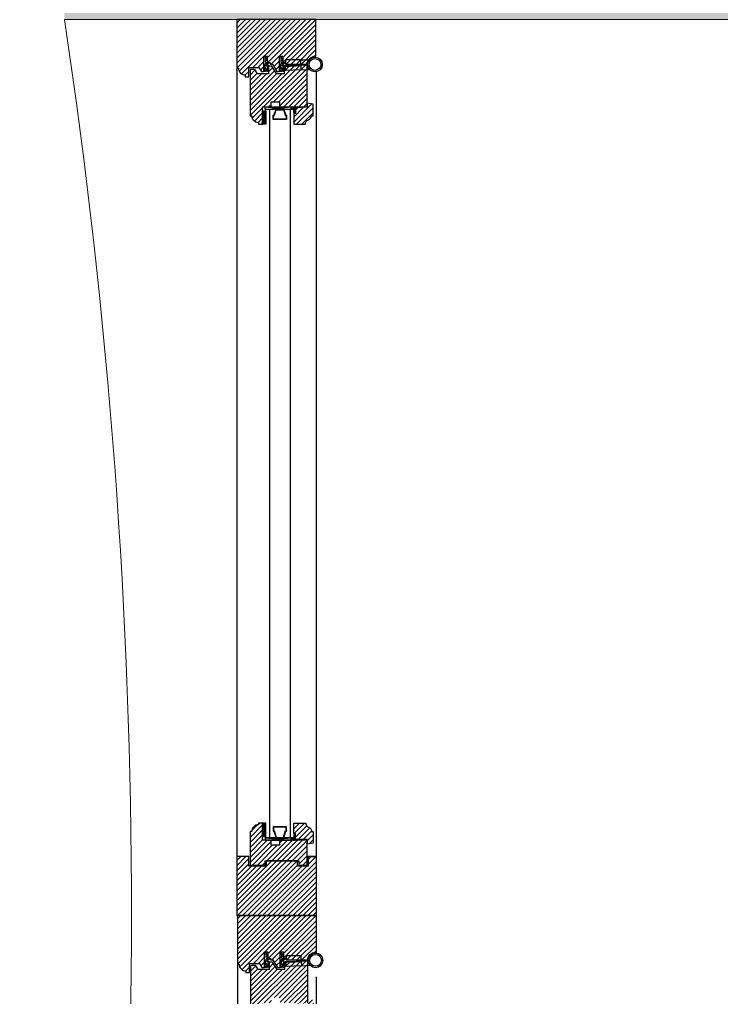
# Model space of a CAD drawing. Header units: millimetres. Extents: x 11706 to 69606, y 10911 to 38811.
# Drawn here: x 11706 to 12333, y 14337 to 15211 of the extents above; entities that cross this region are included whole.
import ezdxf

# ---------------------------------------------------------------- set-up
doc = ezdxf.new("R2010")
doc.units = ezdxf.units.MM
for name, color, linetype in [('2', 7, 'Continuous'), ('doors', 4, 'Continuous'), ('Plaster', 81, 'Continuous'), ('wall', 5, 'Continuous')]:
    doc.layers.add(name, color=color, linetype=linetype)

# ---------------------------------------------------------------- blocks, each defined once
blk = doc.blocks.new('Joint-K7335')
at = {"layer": '2', "color": 7}
for points in [[(3.9, 10.7, -0.206505), (4.5, 11.8, -0.277528), (4.6, 11.7), (4.7, 11.5, 0.626267), (5.4, 11.5, 0.131441), (5.5, 11.7), (5.5, 18, 0.509109), (4.6, 18.4, -0.294424), (2, 18.3, 0.173488), (1.3, 18.5), (0, 18.5), (0, 2.1, 0.415334), (1.2, 0.9, 0.048115), (1.5, 0.9, 0.113375), (1.5, 1), (4, 2.8, 0.235966), (4, 2.9), (4, 3.3, 0.247659), (4, 3.4, 0.287937), (3.6, 3.4), (1.8, 2.3, -0.576722), (1.5, 2.5), (1.5, 3.3, -0.235966), (1.6, 3.5), (4, 5.3, 0.235966), (4, 5.3), (4, 5.7, 0.247659), (4, 5.8, 0.287937), (3.6, 5.8), (1.8, 4.8, -0.576722), (1.5, 5), (1.5, 6.3, -0.384094), (2.6, 7.5, -0.021813), (2.7, 7.5), (6.5, 7.5), (6.5, 7.6, 0.333043), (5.7, 8.5, -0.293245), (5.3, 8.9, 0.008528), (5.2, 9.3, 0.265517), (5, 9.5, 0.023748), (4.8, 9.5, -0.356149), (3.9, 10.7, -0.356149)], [(3.2, 10.8, 0.355005), (4.6, 8.8, -0.567624), (4.7, 8.8, -0.24708), (4.4, 8.7), (2.2, 9, -0.351704), (1.2, 10.1), (1.2, 12.9, -0.414214), (1.5, 13.2), (1.6, 13.2, 0.277073), (1.9, 13.4), (3.7, 16.8, -0.041112), (3.8, 17), (4.1, 17.7, -0.50666), (4.6, 17.7, -0.2771), (4.6, 17.5), (4.6, 13.3, 0.213422), (4.7, 13.1, -0.886227), (4.4, 12.6, 0.250571), (3.2, 10.8)]]:
    blk.add_lwpolyline(points, format="xyb", dxfattribs=at)
blk.add_lwpolyline([(1.6, 17.8, 0.632714), (1, 17.6), (1, 14.2, 0.78091), (1.6, 14.1), (3.2, 17.1, -0.117333), (3.3, 17.2, 1.218085), (3, 17.5, -0.285776), (2.7, 17.3, -0.145588)], format="xyb", close=True, dxfattribs=at)
blk = doc.blocks.new('wind 1400')
h = blk.add_hatch()
h.set_pattern_fill('ANSI31', color=4, angle=-90, style=0)
h.set_pattern_definition([(225, (7116.948, 124612.3033), (-2.24506403, 2.24506403), [])])
edge = h.paths.add_edge_path()
edge.add_line((-7.76, 1558), (-7.76, 1551.63))
edge.add_line((-7.76, 1551.63), (-17.51, 1551.63))
edge.add_line((-17.51, 1551.63), (-19.25, 1554.63))
edge.add_arc((-20.55, 1553.88), 1.5, 30.11373, 90)
edge.add_line((-20.55, 1555.38), (-23.89, 1555.38))
edge.add_line((-23.89, 1555.38), (-24.26, 1555))
edge.add_line((-24.26, 1555), (-24.26, 1514.13))
edge.add_line((-24.26, 1514.13), (-22.76, 1514.13))
edge.add_arc((-16.76, 1514.13), 6, 180, 270)
edge.add_line((-16.76, 1508.13), (-16.76, 1506.63))
edge.add_line((-16.76, 1506.63), (-13.01, 1506.63))
edge.add_line((-13.01, 1506.63), (-13.01, 1522))
edge.add_line((-13.01, 1522), (-5.51, 1522))
edge.add_line((-5.51, 1522), (-5.51, 1526.5))
edge.add_line((-5.51, 1526.5), (1.99, 1526.5))
edge.add_line((1.99, 1526.5), (1.99, 1522))
edge.add_line((1.99, 1522), (26.74, 1522))
edge.add_line((26.74, 1522), (26.74, 1558.76))
edge.add_line((26.74, 1558.76), (26.36, 1559.13))
edge.add_line((26.36, 1559.13), (6.49, 1558.6))
edge.add_line((6.49, 1558.6), (6.11, 1558.21))
edge.add_line((6.11, 1558.21), (6.11, 1551.63))
edge.add_line((6.11, 1551.63), (-0.64, 1551.63))
edge.add_line((-0.64, 1551.63), (-4.76, 1558.38))
edge.add_line((-4.76, 1558.38), (-7.39, 1558.38))
edge.add_line((-7.39, 1558.38), (-7.76, 1558))
edge = h.paths.add_edge_path()
edge.add_line((16.24, 1521.25), (16.24, 1516))
edge.add_line((16.24, 1516), (14.74, 1516))
edge.add_line((14.74, 1516), (14.74, 1506.63))
edge.add_line((14.74, 1506.63), (25.24, 1506.63))
edge.add_arc((29.1, 1506.71), 3.87, 108.72079, 181.29517, ccw=False)
edge.add_arc((26.62, 1514.04), 3.87, 288.72079, 361.29517)
edge.add_line((30.49, 1514.13), (31.99, 1514.13))
edge.add_line((31.99, 1514.13), (31.99, 1524.44))
edge.add_line((31.99, 1524.44), (26.74, 1525.38))
edge.add_line((26.74, 1525.38), (26.74, 1521.63))
edge.add_line((26.74, 1521.63), (16.24, 1521.25))
edge = h.paths.add_edge_path()
edge.add_line((7.46, 1560.25), (26.74, 1560.25))
edge.add_arc((33.49, 1560.25), 6.75, 90, 180, ccw=False)
edge.add_line((33.49, 1567), (34.46, 1567))
edge.add_line((34.46, 1567), (34.46, 1600))
edge.add_line((34.46, 1600), (-36.04, 1600))
edge.add_line((-36.04, 1600), (-36.04, 1556.5))
edge.add_line((-36.04, 1556.5), (-34.54, 1556.5))
edge.add_arc((-28.54, 1556.5), 6, 180, 270)
edge.add_line((-28.54, 1550.5), (-28.54, 1549))
edge.add_line((-28.54, 1549), (-25.39, 1549))
edge.add_line((-25.39, 1549), (-25.39, 1557.25))
edge.add_line((-25.39, 1557.25), (-16.39, 1557.25))
edge.add_line((-16.39, 1557.25), (-14.14, 1553.5))
edge.add_line((-14.14, 1553.5), (-12.26, 1553.5))
edge.add_line((-12.26, 1553.5), (-11.89, 1553.88))
edge.add_line((-11.89, 1553.88), (-11.89, 1567.38))
edge.add_line((-11.89, 1567.38), (-8.89, 1567.38))
edge.add_line((-8.89, 1567.38), (-8.89, 1561.75))
edge.add_line((-8.89, 1561.75), (-6.41, 1561.75))
edge.add_line((-6.41, 1561.75), (-6.41, 1560.25))
edge.add_line((-6.41, 1560.25), (-4.31, 1560.25))
edge.add_line((-4.31, 1560.25), (-0.26, 1553.5))
edge.add_line((-0.26, 1553.5), (1.61, 1553.5))
edge.add_line((1.61, 1553.5), (1.99, 1553.88))
edge.add_line((1.99, 1553.88), (1.99, 1567.38))
edge.add_line((1.99, 1567.38), (4.99, 1567.38))
edge.add_line((4.99, 1567.38), (4.99, 1561.75))
edge.add_line((4.99, 1561.75), (7.46, 1561.75))
at = {"ltscale": 10}
h = blk.add_hatch(dxfattribs=at)
h.set_pattern_fill('ANGLE', color=4, scale=0.1125, angle=-135, style=0)
h.set_pattern_definition([(315, (600.9252, 3518.9014), (-0.55565335, -0.55565335), [0.5715, -0.2143125]), (225, (600.9252, 3518.9014), (-0.55565335, 0.55565335), [0.5715, -0.2143125])])
edge = h.paths.add_edge_path()
edge.add_line((14.74, 1522), (14.74, 1519.75))
edge.add_line((14.74, 1519.75), (13.24, 1519.75))
edge.add_arc((13.53, 1520.88), 1.16, 104.79302, 255.20698, ccw=False)
edge.add_line((13.24, 1522), (14.74, 1522))
h = blk.add_hatch(dxfattribs=at)
h.set_pattern_fill('ANGLE', color=4, scale=0.1125, angle=-135, style=0)
h.set_pattern_definition([(315, (600.9252, 3523.0264), (-0.55565335, -0.55565335), [0.5715, -0.2143125]), (225, (600.9252, 3523.0264), (-0.55565335, 0.55565335), [0.5715, -0.2143125])])
edge = h.paths.add_edge_path()
edge.add_line((16.24, 1521.62), (16.24, 1517.13))
edge.add_arc((15.49, 1517.69), 0.938, 216.8699, 323.1301, ccw=False)
edge.add_line((14.74, 1517.13), (14.74, 1521.62))
edge.add_arc((15.49, 1521.07), 0.926, 35.88415, 144.11585, ccw=False)
h = blk.add_hatch(dxfattribs=at)
h.set_pattern_fill('BRASS', color=4, scale=0.225, angle=-135, style=0)
h.set_pattern_definition([(315, (591.1752, 3518.9014), (-1.0102788, -1.0102788), []), (315, (590.67, 3518.3963), (-1.0102788, -1.0102788), [0.714375, -0.3571875])])
h.paths.add_polyline_path([(-13.01, 1518.63), (-10.01, 1518.63), (-10.01, 1509.63), (-13.01, 1509.63)])
h = blk.add_hatch(dxfattribs=at)
h.set_pattern_fill('ANGLE', color=4, scale=0.1125, angle=-135, style=0)
h.set_pattern_definition([(315, (591.1752, 3518.9014), (-0.55565335, -0.55565335), [0.5715, -0.2143125]), (225, (591.1752, 3518.9014), (-0.55565335, 0.55565335), [0.5715, -0.2143125])])
h.paths.add_polyline_path([(-13.01, 1509.63), (-10.01, 1509.63), (-10.01, 1506.63), (-13.01, 1506.63)])
h = blk.add_hatch()
h.set_pattern_fill('ANSI31', color=4, angle=-90, style=0)
h.set_pattern_definition([(225, (7116.948, 124784.8033), (-2.24506403, 2.24506403), [])])
edge = h.paths.add_edge_path()
edge.add_line((-13.01, 867.12), (-13.01, 882.5))
edge.add_line((-13.01, 882.5), (-16.76, 882.5))
edge.add_line((-16.76, 882.5), (-16.76, 881))
edge.add_arc((-16.76, 875), 6, 90, 180)
edge.add_line((-22.76, 875), (-24.26, 875))
edge.add_line((-24.26, 875), (-24.26, 845))
edge.add_line((-24.26, 845), (-10.76, 845))
edge.add_line((-10.76, 845), (-10.76, 848.75))
edge.add_line((-10.76, 848.75), (19.24, 848.75))
edge.add_line((19.24, 848.75), (19.24, 845))
edge.add_line((19.24, 845), (26.74, 845))
edge.add_line((26.74, 845), (26.74, 867.12))
edge.add_line((26.74, 867.12), (1.99, 867.12))
edge.add_line((1.99, 867.12), (1.99, 862.62))
edge.add_line((1.99, 862.62), (-5.51, 862.62))
edge.add_line((-5.51, 862.62), (-5.51, 867.12))
edge.add_line((-5.51, 867.12), (-13.01, 867.12))
h.paths.add_polyline_path([(-25.26, 852.5), (-36.04, 852.5), (-36.04, 800), (34.99, 800), (34.99, 852.5), (27.74, 852.5), (27.74, 844), (18.24, 844), (18.24, 848.75), (-9.76, 848.75), (-9.76, 844), (-25.26, 844)])
edge = h.paths.add_edge_path()
edge.add_line((16.46, 867.88), (16.46, 873.12))
edge.add_line((16.46, 873.12), (14.96, 873.12))
edge.add_line((14.96, 873.12), (14.96, 882.5))
edge.add_line((14.96, 882.5), (25.46, 882.5))
edge.add_arc((29.33, 882.41), 3.87, 178.70483, 251.27921)
edge.add_arc((26.85, 875.09), 3.87, -1.29517, 71.27921, ccw=False)
edge.add_line((30.71, 875), (31.99, 875))
edge.add_line((31.99, 875), (31.99, 864.69))
edge.add_line((31.99, 864.69), (26.96, 863.75))
edge.add_line((26.96, 863.75), (26.96, 867.88))
edge.add_line((26.96, 867.88), (16.46, 867.88))
h = blk.add_hatch(dxfattribs=at)
h.set_pattern_fill('ANGLE', color=4, scale=0.1125, angle=-135, style=0)
h.set_pattern_definition([(45, (591.1752, -1129.7764), (-0.55565335, 0.55565335), [0.5715, -0.2143125]), (135, (591.1752, -1129.7764), (-0.55565335, -0.55565335), [0.5715, -0.2143125])])
h.paths.add_polyline_path([(-13.01, 879.5), (-10.01, 879.5), (-10.01, 882.5), (-13.01, 882.5)])
h = blk.add_hatch(dxfattribs=at)
h.set_pattern_fill('BRASS', color=4, scale=0.225, angle=-135, style=0)
h.set_pattern_definition([(45, (591.1752, -1129.7764), (-1.0102788, 1.0102788), []), (45, (590.67, -1129.2713), (-1.0102788, 1.0102788), [0.714375, -0.3571875])])
h.paths.add_polyline_path([(-13.01, 870.5), (-10.01, 870.5), (-10.01, 879.5), (-13.01, 879.5)])
h = blk.add_hatch(dxfattribs=at)
h.set_pattern_fill('ANGLE', color=4, scale=0.1125, angle=-135, style=0)
h.set_pattern_definition([(45, (600.9252, -1129.7764), (-0.55565335, 0.55565335), [0.5715, -0.2143125]), (135, (600.9252, -1129.7764), (-0.55565335, -0.55565335), [0.5715, -0.2143125])])
edge = h.paths.add_edge_path()
edge.add_line((14.74, 867.12), (14.74, 869.38))
edge.add_line((14.74, 869.38), (13.24, 869.38))
edge.add_arc((13.53, 868.25), 1.16, 104.79302, 255.20698)
edge.add_line((13.24, 867.12), (14.74, 867.12))
h = blk.add_hatch(dxfattribs=at)
h.set_pattern_fill('ANGLE', color=4, scale=0.1125, angle=-135, style=0)
h.set_pattern_definition([(45, (600.9252, -1133.9014), (-0.55565335, 0.55565335), [0.5715, -0.2143125]), (135, (600.9252, -1133.9014), (-0.55565335, -0.55565335), [0.5715, -0.2143125])])
edge = h.paths.add_edge_path()
edge.add_line((16.24, 867.51), (16.24, 872))
edge.add_arc((15.49, 871.44), 0.938, 36.8699, 143.1301)
edge.add_line((14.74, 872), (14.74, 867.51))
edge.add_arc((15.49, 868.05), 0.926, 215.88415, 324.11585)
h = blk.add_hatch()
h.set_pattern_fill('ANSI31', color=4, angle=-90, style=0)
h.set_pattern_definition([(225, (7117.473, 123812.3033), (-2.24506403, 2.24506403), [])])
edge = h.paths.add_edge_path()
edge.add_line((-7.24, 758), (-7.24, 751.62))
edge.add_line((-7.24, 751.62), (-16.99, 751.62))
edge.add_line((-16.99, 751.62), (-18.73, 754.63))
edge.add_arc((-20.03, 753.87), 1.5, 30.11373, 90)
edge.add_line((-20.03, 755.38), (-23.36, 755.38))
edge.add_line((-23.36, 755.38), (-23.74, 755))
edge.add_line((-23.74, 755), (-23.74, 714.13))
edge.add_line((-23.74, 714.13), (-22.24, 714.13))
edge.add_arc((-16.24, 714.13), 6, 180, 270)
edge.add_line((-16.24, 708.13), (-16.24, 706.63))
edge.add_line((-16.24, 706.63), (-12.49, 706.63))
edge.add_line((-12.49, 706.63), (-12.49, 722))
edge.add_line((-12.49, 722), (-4.99, 722))
edge.add_line((-4.99, 722), (-4.99, 726.5))
edge.add_line((-4.99, 726.5), (2.51, 726.5))
edge.add_line((2.51, 726.5), (2.51, 722))
edge.add_line((2.51, 722), (27.26, 722))
edge.add_line((27.26, 722), (27.26, 758.76))
edge.add_line((27.26, 758.76), (26.89, 759.12))
edge.add_line((26.89, 759.12), (7.01, 758.6))
edge.add_line((7.01, 758.6), (6.64, 758.21))
edge.add_line((6.64, 758.21), (6.64, 751.62))
edge.add_line((6.64, 751.62), (-0.11, 751.62))
edge.add_line((-0.11, 751.62), (-4.24, 758.38))
edge.add_line((-4.24, 758.38), (-6.86, 758.38))
edge.add_line((-6.86, 758.38), (-7.24, 758))
edge = h.paths.add_edge_path()
edge.add_line((16.76, 721.25), (16.76, 716))
edge.add_line((16.76, 716), (15.26, 716))
edge.add_line((15.26, 716), (15.26, 706.63))
edge.add_line((15.26, 706.63), (25.76, 706.63))
edge.add_arc((29.63, 706.71), 3.87, 108.72079, 181.29517, ccw=False)
edge.add_arc((27.15, 714.04), 3.87, 288.72079, 361.29517)
edge.add_line((31.01, 714.13), (32.51, 714.13))
edge.add_line((32.51, 714.13), (32.51, 724.44))
edge.add_line((32.51, 724.44), (27.26, 725.38))
edge.add_line((27.26, 725.38), (27.26, 721.63))
edge.add_line((27.26, 721.63), (16.76, 721.25))
edge = h.paths.add_edge_path()
edge.add_line((7.99, 760.25), (27.26, 760.25))
edge.add_arc((34.01, 760.25), 6.75, 90, 180, ccw=False)
edge.add_line((34.01, 767), (34.99, 767))
edge.add_line((34.99, 767), (34.99, 800))
edge.add_line((34.99, 800), (-35.51, 800))
edge.add_line((-35.51, 800), (-35.51, 756.5))
edge.add_line((-35.51, 756.5), (-34.01, 756.5))
edge.add_arc((-28.01, 756.5), 6, 180, 270)
edge.add_line((-28.01, 750.5), (-28.01, 749))
edge.add_line((-28.01, 749), (-24.86, 749))
edge.add_line((-24.86, 749), (-24.86, 757.25))
edge.add_line((-24.86, 757.25), (-15.86, 757.25))
edge.add_line((-15.86, 757.25), (-13.61, 753.5))
edge.add_line((-13.61, 753.5), (-11.74, 753.5))
edge.add_line((-11.74, 753.5), (-11.36, 753.88))
edge.add_line((-11.36, 753.88), (-11.36, 767.38))
edge.add_line((-11.36, 767.38), (-8.36, 767.38))
edge.add_line((-8.36, 767.38), (-8.36, 761.75))
edge.add_line((-8.36, 761.75), (-5.89, 761.75))
edge.add_line((-5.89, 761.75), (-5.89, 760.25))
edge.add_line((-5.89, 760.25), (-3.79, 760.25))
edge.add_line((-3.79, 760.25), (0.26, 753.5))
edge.add_line((0.26, 753.5), (2.14, 753.5))
edge.add_line((2.14, 753.5), (2.51, 753.88))
edge.add_line((2.51, 753.88), (2.51, 767.38))
edge.add_line((2.51, 767.38), (5.51, 767.38))
edge.add_line((5.51, 767.38), (5.51, 761.75))
edge.add_line((5.51, 761.75), (7.99, 761.75))
at = {"color": 4, "ltscale": 10}
for p, q in [((20.96, 1564), (27.88, 1564)), ((21.18, 1555.13), (28.08, 1555.47)), ((-10.76, 1522), (12.49, 1519.75)), ((-10.76, 1519.75), (12.49, 1522)), ((14.74, 1519.75), (-10.01, 1519.75)), ((-10.76, 869.38), (12.49, 867.12)), ((-10.76, 867.12), (12.49, 869.38)), ((21.71, 755.13), (28.61, 755.47))]:
    blk.add_line(p, q, dxfattribs=at)
at = {"color": 8}
for p, q in [((-36.04, 1556.5), (-36.04, 852.5)), ((34.99, 852.5), (34.99, 1553.44)), ((-35.51, 756.5), (-34.99, 52.5)), ((35.51, 52.5), (34.99, 745.33))]:
    blk.add_line(p, q, dxfattribs=at)
for p, q in [((7.46, 1561.75), (7.46, 1560.25)), ((14.74, 869.38), (-10.01, 869.38)), ((-10.76, 845), (-10.76, 848.75)), ((26.74, 852.5), (34.99, 852.5)), ((7.99, 761.75), (7.99, 760.25))]:
    blk.add_line(p, q)
at = {"color": 7}
for p, q in [((-6.77, 1519.75), (-6.77, 869.38)), ((11.49, 1519.75), (11.49, 869.38))]:
    blk.add_line(p, q, dxfattribs=at)
for points in [[(7.46, 1560.25), (26.74, 1560.25, -0.414214), (33.49, 1567), (34.46, 1567), (34.46, 1600), (-36.04, 1600), (-36.04, 1556.5), (-34.54, 1556.5, 0.414214), (-28.54, 1550.5), (-28.54, 1549), (-25.39, 1549), (-25.39, 1557.25), (-16.39, 1557.25), (-14.14, 1553.5), (-12.26, 1553.5), (-11.89, 1553.88), (-11.89, 1567.38), (-8.89, 1567.38), (-8.89, 1561.75), (-6.41, 1561.75), (-6.41, 1560.25), (-4.31, 1560.25), (-0.26, 1553.5), (1.61, 1553.5), (1.99, 1553.88), (1.99, 1567.38), (4.99, 1567.38), (4.99, 1561.75), (7.46, 1561.75)], [(-13.01, 867.12), (-13.01, 882.5), (-16.76, 882.5), (-16.76, 881, 0.414214), (-22.76, 875), (-24.26, 875), (-24.26, 845), (-10.76, 845), (-10.76, 848.75), (19.24, 848.75), (19.24, 845), (26.74, 845), (26.74, 867.12), (1.99, 867.12), (1.99, 862.62), (-5.51, 862.62), (-5.51, 867.12), (-13.01, 867.12)], [(7.99, 760.25), (27.26, 760.25, -0.414214), (34.01, 767), (34.99, 767), (34.99, 800), (-35.51, 800), (-35.51, 756.5), (-34.01, 756.5, 0.414214), (-28.01, 750.5), (-28.01, 749), (-24.86, 749), (-24.86, 757.25), (-15.86, 757.25), (-13.61, 753.5), (-11.74, 753.5), (-11.36, 753.88), (-11.36, 767.38), (-8.36, 767.38), (-8.36, 761.75), (-5.89, 761.75), (-5.89, 760.25), (-3.79, 760.25), (0.26, 753.5), (2.14, 753.5), (2.51, 753.88), (2.51, 767.38), (5.51, 767.38), (5.51, 761.75), (7.99, 761.75)], [(27.26, 722), (27.26, 758.76), (26.89, 759.12), (7.01, 758.6), (6.64, 758.21), (6.64, 751.62), (-0.11, 751.62), (-4.24, 758.38), (-6.86, 758.38), (-7.24, 758), (-7.24, 751.62), (-16.99, 751.62), (-18.73, 754.63, 0.267417), (-20.03, 755.38), (-23.36, 755.38), (-23.74, 755), (-23.74, 714.13)]]:
    blk.add_lwpolyline(points, format="xyb", dxfattribs=at)
at = {"color": 4, "ltscale": 10}
for points in [[(20.96, 1560.25), (20.96, 1564), (7.46, 1564), (7.46, 1560.25)], [(21, 1558.87), (21.18, 1555.13), (7.7, 1554.47), (7.51, 1558.21)], [(12.49, 1522), (12.49, 1519.75), (-10.76, 1519.75), (-10.76, 1522)], [(-13.01, 1518.63), (-10.01, 1518.63), (-10.01, 1509.63), (-13.01, 1509.63)], [(-13.01, 1509.63), (-10.01, 1509.63), (-10.01, 1506.63), (-13.01, 1506.63)], [(-13.01, 879.5), (-10.01, 879.5), (-10.01, 882.5), (-13.01, 882.5)], [(-13.01, 870.5), (-10.01, 870.5), (-10.01, 879.5), (-13.01, 879.5)], [(12.49, 867.12), (12.49, 869.38), (-10.76, 869.38), (-10.76, 867.12)], [(21.49, 760.25), (21.49, 764), (7.99, 764), (7.99, 760.25)], [(21.52, 758.87), (21.71, 755.13), (8.22, 754.47), (8.04, 758.21)]]:
    blk.add_lwpolyline(points, close=True, dxfattribs=at)
at = {"color": 7}
for points in [[(-7.76, 1558), (-7.76, 1551.63), (-17.51, 1551.63), (-19.25, 1554.63, 0.267417), (-20.55, 1555.38), (-23.89, 1555.38), (-24.26, 1555), (-24.26, 1514.13), (-22.76, 1514.13, 0.414214), (-16.76, 1508.13), (-16.76, 1506.63), (-13.01, 1506.63), (-13.01, 1522), (-5.51, 1522), (-5.51, 1526.5), (1.99, 1526.5), (1.99, 1522), (26.74, 1522), (26.74, 1558.76), (26.36, 1559.13), (6.49, 1558.6), (6.11, 1558.21), (6.11, 1551.63), (-0.64, 1551.63), (-4.76, 1558.38), (-7.39, 1558.38)], [(16.24, 1521.25), (16.24, 1516), (14.74, 1516), (14.74, 1506.63), (25.24, 1506.63, -0.327693), (27.86, 1510.38, 0.327693), (30.49, 1514.13), (31.99, 1514.13), (31.99, 1524.44), (26.74, 1525.38), (26.74, 1521.63), (16.24, 1521.25)], [(16.46, 867.88), (16.46, 873.12), (14.96, 873.12), (14.96, 882.5), (25.46, 882.5, 0.327693), (28.09, 878.75, -0.327693), (30.71, 875), (31.99, 875), (31.99, 864.69), (26.96, 863.75), (26.96, 867.88), (16.46, 867.88)]]:
    blk.add_lwpolyline(points, format="xyb", close=True, dxfattribs=at)
for points in [[(8.36, 1510.75), (-3.64, 1510.75), (-3.64, 1514.5), (-2.89, 1514.5), (-1.06, 1519.75), (5.79, 1519.75), (7.61, 1514.5), (8.36, 1514.5)], [(7.99, 1511.13), (-3.26, 1511.13), (-3.26, 1514.13), (-2.62, 1514.13), (-0.8, 1519.38), (5.52, 1519.38), (7.35, 1514.13), (7.99, 1514.13)], [(8.36, 879.12), (-3.64, 879.12), (-3.64, 875.37), (-2.89, 875.37), (-1.06, 869.37), (5.79, 869.37), (7.61, 875.37), (8.36, 875.37)], [(7.99, 878.75), (-3.26, 878.75), (-3.26, 875.75), (-2.62, 875.75), (-0.8, 869.75), (5.52, 869.75), (7.35, 875.75), (7.99, 875.75)]]:
    blk.add_lwpolyline(points, close=True, dxfattribs=at)
at = {"color": 4, "ltscale": 10}
for points in [[(14.74, 1522), (14.74, 1519.75), (13.24, 1519.75, -0.770201), (13.24, 1522)], [(16.24, 1521.62), (16.24, 1517.13, -0.5), (14.74, 1517.13), (14.74, 1521.62, -0.5108)], [(14.74, 867.12), (14.74, 869.38), (13.24, 869.38, 0.770201), (13.24, 867.12)], [(16.24, 867.51), (16.24, 872, 0.5), (14.74, 872), (14.74, 867.51, 0.5108)]]:
    blk.add_lwpolyline(points, format="xyb", close=True, dxfattribs=at)
at = {"color": 7}
blk.add_lwpolyline([(-25.26, 852.5), (-36.04, 852.5), (-36.04, 800), (34.99, 800), (34.99, 852.5), (27.74, 852.5), (27.74, 844), (18.24, 844), (18.24, 848.75), (-9.76, 848.75), (-9.76, 844), (-25.26, 844), (-25.26, 852.5)], dxfattribs=at)
for centre, radius in [((33.71, 1559.88), 6.56), ((33.71, 1559.88), 5.25), ((34.24, 759.88), 6.56), ((34.24, 759.88), 5.25)]:
    blk.add_circle(centre, radius, dxfattribs=at)
at = {"color": 4, "ltscale": 10, "xscale": -0.75, "yscale": 0.75, "zscale": 0.75, "rotation": 180}
for p in [(-11.89, 1567.38), (1.99, 1567.38), (-11.36, 767.38), (2.51, 767.38)]:
    blk.add_blockref('Joint-K7335', p, dxfattribs=at)

msp = doc.modelspace()

# ---------------------------------------------------------------- hatches: boundary and pattern name
at = {"layer": 'wall', "true_color": 0x706e6b}
h = msp.add_hatch(color=8, dxfattribs=at)
h.paths.add_polyline_path([(12406.45, 15910.53), (16506.45, 15910.53), (16506.45, 16010.53), (16606.45, 16010.53), (16606.45, 14810.53), (16506.45, 14810.53), (16506.45, 15810.53), (12406.45, 15810.53)])
h.paths.add_polyline_path([(68906.45, 19785.53), (65406.45, 19785.53), (65406.45, 19885.53), (65306.45, 19885.53), (65306.45, 19585.53), (65406.45, 19585.53), (65406.45, 19685.53), (68906.45, 19685.53)])
h.paths.add_polyline_path([(68906.45, 22460.53), (64667.25, 22460.53), (64667.25, 22311.14), (65306.45, 22311.14), (65306.45, 20885.53), (65406.45, 20885.53), (65406.45, 22311.14), (68906.45, 22311.14)])
h.paths.add_polyline_path([(16606.45, 13910.53), (16506.45, 13910.53), (16506.45, 11710.53), (16606.45, 11710.53)])
h.paths.add_polyline_path([(65406.45, 18585.53), (65306.45, 18585.53), (65306.45, 17010.53), (65406.45, 17010.53)])
h.paths.add_polyline_path([(63706.45, 16485.53), (63506.45, 16485.53), (63506.45, 11710.53), (63706.45, 11710.53)])
h.paths.add_polyline_path([(63906.45, 17010.53), (63706.45, 17010.53), (63706.45, 16760.53), (63906.45, 16760.53)])
h.paths.add_polyline_path([(66906.45, 17010.53), (64906.45, 17010.53), (64906.45, 16760.53), (66906.45, 16760.53)])
h.paths.add_polyline_path([(63481.45, 27460.53), (63331.45, 27460.53), (63331.45, 22685.53), (63481.45, 22685.53)], flags=16)
h.paths.add_polyline_path([(63856.53, 22460.53), (63706.45, 22460.53), (63706.45, 22310.53), (63856.53, 22310.53)], flags=17)
h.paths.add_polyline_path([(56081.45, 16485.53), (55931.45, 16485.53), (55931.45, 11710.53), (56081.45, 11710.53)])
h.paths.add_polyline_path([(48681.45, 16485.53), (48531.45, 16485.53), (48531.45, 11710.53), (48681.45, 11710.53)])
h.paths.add_polyline_path([(48681.45, 27460.53), (48531.45, 27460.53), (48531.45, 22685.53), (48681.45, 22685.53)], flags=16)
h.paths.add_polyline_path([(19056.45, 22085.53), (18956.45, 22085.53), (18956.45, 17085.53), (19056.45, 17085.53)])
h.paths.add_polyline_path([(26806.45, 13826.67), (26706.45, 13826.67), (26706.45, 11710.53), (26806.45, 11710.53)])
h.paths.add_polyline_path([(18706.45, 22435.53), (12406.45, 22435.53), (12406.45, 22335.53), (18706.45, 22335.53)])
h.paths.add_polyline_path([(26106.45, 22435.53), (19306.45, 22435.53), (19306.45, 22335.53), (26106.45, 22335.53)], flags=17)
h.paths.add_polyline_path([(12406.45, 18085.53), (12406.45, 18185.53), (16606.45, 18185.53), (16606.45, 16910.53), (16506.45, 16910.53), (16506.45, 18085.53)])
h.paths.add_polyline_path([(31206.45, 16835.53), (28206.45, 16835.53), (28206.45, 16735.53), (31206.45, 16735.53)])
h.paths.add_polyline_path([(19306.45, 22956.79), (19206.45, 22956.79), (19206.45, 22685.53), (19306.45, 22685.53)], flags=17)
h.paths.add_polyline_path([(28206.45, 22435.53), (31206.45, 22435.53), (31206.45, 22335.53), (28206.45, 22335.53)], flags=17)
h.paths.add_polyline_path([(69506.45, 20085.53), (68906.45, 20085.53), (68906.45, 19485.53), (69506.45, 19485.53)])
h.paths.add_polyline_path([(66906.45, 15610.53), (66906.45, 17010.53), (68906.45, 17010.53), (68906.45, 17885.53), (69606.45, 17885.53), (69606.45, 16310.53), (67606.45, 16310.53), (67606.45, 15610.53)])
h.paths.add_polyline_path([(48606.45, 20751.89), (48506.45, 20751.89), (48506.45, 18419.17), (48606.45, 18419.17)])
h.paths.add_polyline_path([(43506.45, 11710.53), (44106.45, 11710.53), (44106.45, 11010.53), (43506.45, 11010.53)])
h.paths.add_polyline_path([(63106.45, 22685.53), (63706.45, 22685.53), (63706.45, 22085.53), (63106.45, 22085.53)], flags=17)
h.paths.add_polyline_path([(69606.45, 23085.53), (68906.45, 23085.53), (68906.45, 21685.53), (69606.45, 21685.53)])
h.paths.add_polyline_path([(65706.45, 11710.53), (66906.45, 11710.53), (66906.45, 14610.53), (67606.45, 14610.53), (67606.45, 10910.53), (65706.45, 10910.53)])
h.paths.add_polyline_path([(62706.45, 11710.53), (64106.45, 11710.53), (64106.45, 10910.53), (62706.45, 10910.53)])
h.paths.add_polyline_path([(55306.45, 11710.53), (56706.45, 11710.53), (56706.45, 10910.53), (55306.45, 10910.53)])
h.paths.add_polyline_path([(47906.45, 11710.53), (49306.45, 11710.53), (49306.45, 10910.53), (47906.45, 10910.53)])
h.paths.add_polyline_path([(60506.45, 11710.53), (61106.45, 11710.53), (61106.45, 11010.53), (60506.45, 11010.53)])
h.paths.add_polyline_path([(58306.45, 11710.53), (58906.45, 11710.53), (58906.45, 11010.53), (58306.45, 11010.53)])
h.paths.add_polyline_path([(53106.45, 11710.53), (53706.45, 11710.53), (53706.45, 11010.53), (53106.45, 11010.53)])
h.paths.add_polyline_path([(50906.45, 11710.53), (51506.45, 11710.53), (51506.45, 11010.53), (50906.45, 11010.53)])
h.paths.add_polyline_path([(45706.45, 11710.53), (46306.45, 11710.53), (46306.45, 11010.53), (45706.45, 11010.53)])
h.paths.add_polyline_path([(48306.45, 17085.53), (48906.45, 17085.53), (48906.45, 16485.53), (48306.45, 16485.53)])
h.paths.add_polyline_path([(55706.45, 17085.53), (56306.45, 17085.53), (56306.45, 16485.53), (55706.45, 16485.53)])
h.paths.add_polyline_path([(63106.45, 17085.53), (63706.45, 17085.53), (63706.45, 16485.53), (63106.45, 16485.53)])
h.paths.add_polyline_path([(55706.45, 22685.53), (56306.45, 22685.53), (56306.45, 22085.53), (55706.45, 22085.53)], flags=17)
h.paths.add_polyline_path([(48306.45, 22685.53), (48906.45, 22685.53), (48906.45, 22085.53), (48306.45, 22085.53)], flags=17)
h.paths.add_polyline_path([(40506.45, 11710.53), (41906.45, 11710.53), (41906.45, 10910.53), (40506.45, 10910.53)])
h.paths.add_polyline_path([(33506.45, 17085.53), (34106.45, 17085.53), (34106.45, 16485.53), (33506.45, 16485.53)])
h.paths.add_polyline_path([(40906.45, 17085.53), (41506.45, 17085.53), (41506.45, 16485.53), (40906.45, 16485.53)])
h.paths.add_polyline_path([(40906.45, 22685.53), (41506.45, 22685.53), (41506.45, 22085.53), (40906.45, 22085.53)], flags=17)
h.paths.add_polyline_path([(33506.45, 22685.53), (34106.45, 22685.53), (34106.45, 22085.53), (33506.45, 22085.53)], flags=17)
h.paths.add_polyline_path([(26406.45, 20751.89), (26506.45, 20751.89), (26506.45, 18419.17), (26406.45, 18419.17)])
h.paths.add_polyline_path([(33106.45, 11710.53), (34506.45, 11710.53), (34506.45, 10910.53), (33106.45, 10910.53)])
h.paths.add_polyline_path([(38306.45, 11710.53), (38906.45, 11710.53), (38906.45, 11010.53), (38306.45, 11010.53)])
h.paths.add_polyline_path([(36106.45, 11710.53), (36706.45, 11710.53), (36706.45, 11010.53), (36106.45, 11010.53)])
h.paths.add_polyline_path([(30906.45, 11710.53), (31506.45, 11710.53), (31506.45, 11010.53), (30906.45, 11010.53)])
h.paths.add_polyline_path([(11746.45, 20385.53), (12406.45, 20385.53), (12406.45, 20985.53), (11746.45, 20985.53)])
h.paths.add_polyline_path([(12406.45, 20985.53), (11706.45, 20985.53), (11706.45, 23360.53), (12406.45, 23360.53)])
h.paths.add_polyline_path([(11746.45, 18785.53), (12406.45, 18785.53), (12406.45, 18185.53), (11746.45, 18185.53)])
h.paths.add_polyline_path([(11746.45, 15210.53), (12406.45, 15210.53), (12406.45, 15810.53), (11746.45, 15810.53)])
h.paths.add_polyline_path([(11746.45, 13610.53), (12406.45, 13610.53), (12406.45, 13010.53), (11746.45, 13010.53)])
h.paths.add_polyline_path([(12406.45, 18185.53), (11706.45, 18185.53), (11706.45, 15810.53), (12406.45, 15810.53)])
h.paths.add_polyline_path([(25706.45, 11710.53), (27106.45, 11710.53), (27106.45, 10910.53), (25706.45, 10910.53)])
h.paths.add_polyline_path([(18306.45, 11710.53), (19706.45, 11710.53), (19706.45, 10910.53), (18306.45, 10910.53)])
h.paths.add_polyline_path([(28706.45, 11710.53), (29306.45, 11710.53), (29306.45, 11010.53), (28706.45, 11010.53)])
h.paths.add_polyline_path([(23506.45, 11710.53), (24106.45, 11710.53), (24106.45, 11010.53), (23506.45, 11010.53)])
h.paths.add_polyline_path([(21306.45, 11710.53), (21906.45, 11710.53), (21906.45, 11010.53), (21306.45, 11010.53)])
h.paths.add_polyline_path([(16306.45, 11710.53), (16906.45, 11710.53), (16906.45, 11010.53), (16306.45, 11010.53)])
h.paths.add_polyline_path([(14306.45, 11710.53), (14906.45, 11710.53), (14906.45, 11010.53), (14306.45, 11010.53)])
h.paths.add_polyline_path([(11706.45, 13010.53), (12406.45, 13010.53), (12406.45, 11710.53), (12906.45, 11710.53), (12906.45, 10910.53), (11706.45, 10910.53)])
h.paths.add_polyline_path([(18706.45, 17085.53), (19306.45, 17085.53), (19306.45, 16485.53), (18706.45, 16485.53)])
h.paths.add_polyline_path([(26106.45, 17085.53), (26706.45, 17085.53), (26706.45, 16485.53), (26106.45, 16485.53)])
h.paths.add_polyline_path([(26106.45, 22685.53), (26706.45, 22685.53), (26706.45, 22085.53), (26106.45, 22085.53)], flags=17)
h.paths.add_polyline_path([(18706.45, 22685.53), (19306.45, 22685.53), (19306.45, 22085.53), (18706.45, 22085.53)], flags=17)
h.paths.add_polyline_path([(14306.45, 31260.53), (14406.45, 31260.53), (14406.45, 30060.53), (14906.45, 30060.53), (14906.45, 29960.53), (14306.45, 29960.53)], flags=17)
h.paths.add_polyline_path([(26456.45, 27460.53), (26356.45, 27460.53), (26356.45, 23766.79), (26456.45, 23766.79)], flags=17)
h.paths.add_polyline_path([(19306.45, 27460.53), (19206.45, 27460.53), (19206.45, 23766.79), (19306.45, 23766.79)], flags=17)
h.paths.add_polyline_path([(11706.45, 28260.53), (12606.45, 28260.53), (12606.45, 27460.53), (12406.45, 27460.53), (12406.45, 26160.53), (11706.45, 26160.53)])
h.paths.add_polyline_path([(16906.45, 27460.53), (13406.45, 27460.53), (13406.45, 28260.53), (16906.45, 28260.53)])
h.paths.add_polyline_path([(11906.45, 30560.53), (11906.45, 31860.53), (15506.45, 31860.53), (15506.45, 28260.53), (14906.45, 28260.53), (14906.45, 31260.53), (12506.45, 31260.53), (12506.45, 30560.53)])
h.paths.add_polyline_path([(12506.45, 29560.53), (11906.45, 29560.53), (11906.45, 28260.53), (12506.45, 28260.53)], flags=17)
h.paths.add_polyline_path([(33106.45, 27460.53), (34506.45, 27460.53), (34506.45, 28260.53), (33106.45, 28260.53)], flags=16)
h.paths.add_polyline_path([(11746.45, 23960.53), (12406.45, 23960.53), (12406.45, 23360.53), (11746.45, 23360.53)])
h.paths.add_polyline_path([(11746.45, 25560.53), (12406.45, 25560.53), (12406.45, 26160.53), (11746.45, 26160.53)])
h.paths.add_polyline_path([(25706.45, 27460.53), (27106.45, 27460.53), (27106.45, 28260.53), (25706.45, 28260.53)], flags=17)
h.paths.add_polyline_path([(18306.45, 27460.53), (19706.45, 27460.53), (19706.45, 28260.53), (18306.45, 28260.53)], flags=17)
h.paths.add_polyline_path([(23506.45, 27460.53), (24106.45, 27460.53), (24106.45, 28160.53), (23506.45, 28160.53)], flags=17)
h.paths.add_polyline_path([(21306.45, 27460.53), (21906.45, 27460.53), (21906.45, 28160.53), (21306.45, 28160.53)], flags=17)
h.paths.add_polyline_path([(30906.45, 27460.53), (31506.45, 27460.53), (31506.45, 28160.53), (30906.45, 28160.53)], flags=17)
h.paths.add_polyline_path([(28706.45, 27460.53), (29306.45, 27460.53), (29306.45, 28160.53), (28706.45, 28160.53)], flags=17)
h.paths.add_polyline_path([(47906.45, 27660.53), (46306.45, 27660.53), (46306.45, 27460.53), (47906.45, 27460.53)], flags=17)
h.paths.add_polyline_path([(45706.45, 27660.53), (44106.45, 27660.53), (44106.45, 27460.53), (45706.45, 27460.53)], flags=17)
h.paths.add_polyline_path([(43006.45, 27460.53), (43006.45, 28260.53), (43406.45, 28260.53), (43406.45, 29360.53), (44106.45, 29360.53), (44106.45, 28260.53), (44106.45, 27460.53)], flags=16)
h.paths.add_polyline_path([(46306.45, 27460.53), (45706.45, 27460.53), (45706.45, 28160.53), (46306.45, 28160.53)], flags=16)
h.paths.add_polyline_path([(55306.45, 27460.53), (56706.45, 27460.53), (56706.45, 28260.53), (55306.45, 28260.53)], flags=16)
h.paths.add_polyline_path([(47906.45, 27460.53), (49306.45, 27460.53), (49306.45, 28260.53), (47906.45, 28260.53)], flags=16)
h.paths.add_polyline_path([(53106.45, 27460.53), (53706.45, 27460.53), (53706.45, 28160.53), (53106.45, 28160.53)], flags=16)
h.paths.add_polyline_path([(50906.45, 27460.53), (51506.45, 27460.53), (51506.45, 28160.53), (50906.45, 28160.53)], flags=16)
h.paths.add_polyline_path([(38306.45, 27460.53), (38306.45, 28260.53), (38406.45, 28260.53), (38406.45, 29160.53), (39106.45, 29160.53), (39106.45, 28260.53), (39406.45, 28260.53), (39406.45, 27460.53)], flags=16)
h.paths.add_polyline_path([(40969.21, 28260.53), (41451.7, 28260.53), (41451.7, 27460.53), (40969.21, 27460.53)], flags=17)
h.paths.add_polyline_path([(67906.45, 27460.53), (67906.45, 28260.53), (69606.45, 28260.53), (69606.45, 26885.53), (68906.45, 26885.53), (68906.45, 27460.53)])
h.paths.add_polyline_path([(65706.45, 27460.53), (66306.45, 27460.53), (66306.45, 28160.53), (65706.45, 28160.53)])
h.paths.add_polyline_path([(62706.45, 27460.53), (64106.45, 27460.53), (64106.45, 28260.53), (62706.45, 28260.53)], flags=16)
h.paths.add_polyline_path([(60506.45, 27460.53), (61106.45, 27460.53), (61106.45, 28160.53), (60506.45, 28160.53)], flags=16)
h.paths.add_polyline_path([(58306.45, 27460.53), (58906.45, 27460.53), (58906.45, 28160.53), (58306.45, 28160.53)], flags=16)
h.paths.add_polyline_path([(69506.45, 25285.53), (68906.45, 25285.53), (68906.45, 24685.53), (69506.45, 24685.53)])
h.paths.add_polyline_path([(48906.45, 31560.53), (48606.45, 31560.53), (48606.45, 31260.53), (48906.45, 31260.53)])
h.paths.add_polyline_path([(48906.45, 38810.53), (48606.45, 38810.53), (48606.45, 38510.53), (48906.45, 38510.53)])
h.paths.add_polyline_path([(45106.45, 33360.53), (45106.45, 38810.53), (44256.45, 38810.53), (44256.45, 38110.53), (44406.45, 38110.53), (44406.45, 33360.53)])
h.paths.add_polyline_path([(41106.45, 32860.53), (41506.45, 32860.53), (41506.45, 33760.53), (41106.45, 33760.53), (41106.45, 38110.53), (40756.45, 38110.53), (40756.45, 38810.53), (41756.45, 38810.53), (41756.45, 38110.53), (41606.45, 38110.53), (41606.45, 31960.53), (41706.45, 31960.53), (41706.45, 31260.53), (41106.45, 31260.53)])
h.paths.add_polyline_path([(43656.45, 38760.53), (43306.45, 38760.53), (43306.45, 38110.53), (43656.45, 38110.53)])
h.paths.add_polyline_path([(42706.45, 38760.53), (42356.45, 38760.53), (42356.45, 38110.53), (42706.45, 38110.53)])
h.paths.add_polyline_path([(33906.45, 37485.53), (33906.45, 38810.53), (39156.45, 38810.53), (39156.45, 38110.53), (34606.45, 38110.53), (34606.45, 37485.53)])
h.paths.add_polyline_path([(39106.45, 31260.53), (38406.45, 31260.53), (38406.45, 30360.53), (39106.45, 30360.53)])
h.paths.add_polyline_path([(33906.45, 32585.53), (34606.45, 32585.53), (34606.45, 31960.53), (39406.45, 31960.53), (39406.45, 31260.53), (33906.45, 31260.53)])
h.paths.add_polyline_path([(38556.45, 34460.53), (39156.45, 34460.53), (39156.45, 33860.53), (38556.45, 33860.53)])
h.paths.add_polyline_path([(38556.45, 36210.53), (39156.45, 36210.53), (39156.45, 35610.53), (38556.45, 35610.53)])
h.paths.add_polyline_path([(36506.45, 34460.53), (37106.45, 34460.53), (37106.45, 33860.53), (36506.45, 33860.53)])
h.paths.add_polyline_path([(36506.45, 36210.53), (37106.45, 36210.53), (37106.45, 35610.53), (36506.45, 35610.53)])
h.paths.add_polyline_path([(34606.45, 36285.53), (33906.45, 36285.53), (33906.45, 33785.53), (34606.45, 33785.53)])
h.paths.add_polyline_path([(41206.45, 33760.53), (41106.45, 33760.53), (41106.45, 32860.53), (41206.45, 32860.53)], flags=17)
h.paths.add_polyline_path([(42606.45, 31260.53), (43406.45, 31260.53), (43406.45, 30360.53), (44106.45, 30360.53), (44106.45, 31260.53), (45106.45, 31260.53), (45106.45, 33360.53), (44406.45, 33360.53), (44406.45, 31960.53), (42606.45, 31960.53)])
h.paths.add_polyline_path([(45206.45, 31360.53), (45106.45, 31360.53), (45106.45, 31260.53), (45206.45, 31260.53)])
h.paths.add_polyline_path([(45006.45, 36635.53), (44506.45, 36635.53), (44506.45, 35635.53), (45006.45, 35635.53)], flags=16)
h.paths.add_polyline_path([(45006.45, 34435.53), (44506.45, 34435.53), (44506.45, 33435.53), (45006.45, 33435.53)], flags=16)
edge = h.paths.add_edge_path()
edge.add_line((65406.45, 20885.53), (65306.45, 20885.53))
edge.add_line((65406.45, 19885.53), (65306.45, 19885.53))
edge.add_line((14406.45, 30060.53), (14575.32, 31124.29))

# ---------------------------------------------------------------- linework, layer by layer
at = {"layer": 'Plaster', "lineweight": 0}
msp.add_lwpolyline([(11746.45, 15210.53), (12406.45, 15210.53), (12406.45, 13610.53), (11746.45, 13610.53, 0.075), (11746.45, 15210.53), (11746.45, 15210.53)], format="xyb", dxfattribs=at)

# ---------------------------------------------------------------- block references
at = {"layer": 'doors'}
msp.add_blockref('wind 1400', (11936.57, 13610.53), dxfattribs=at)

doc.saveas('drawing.dxf')
